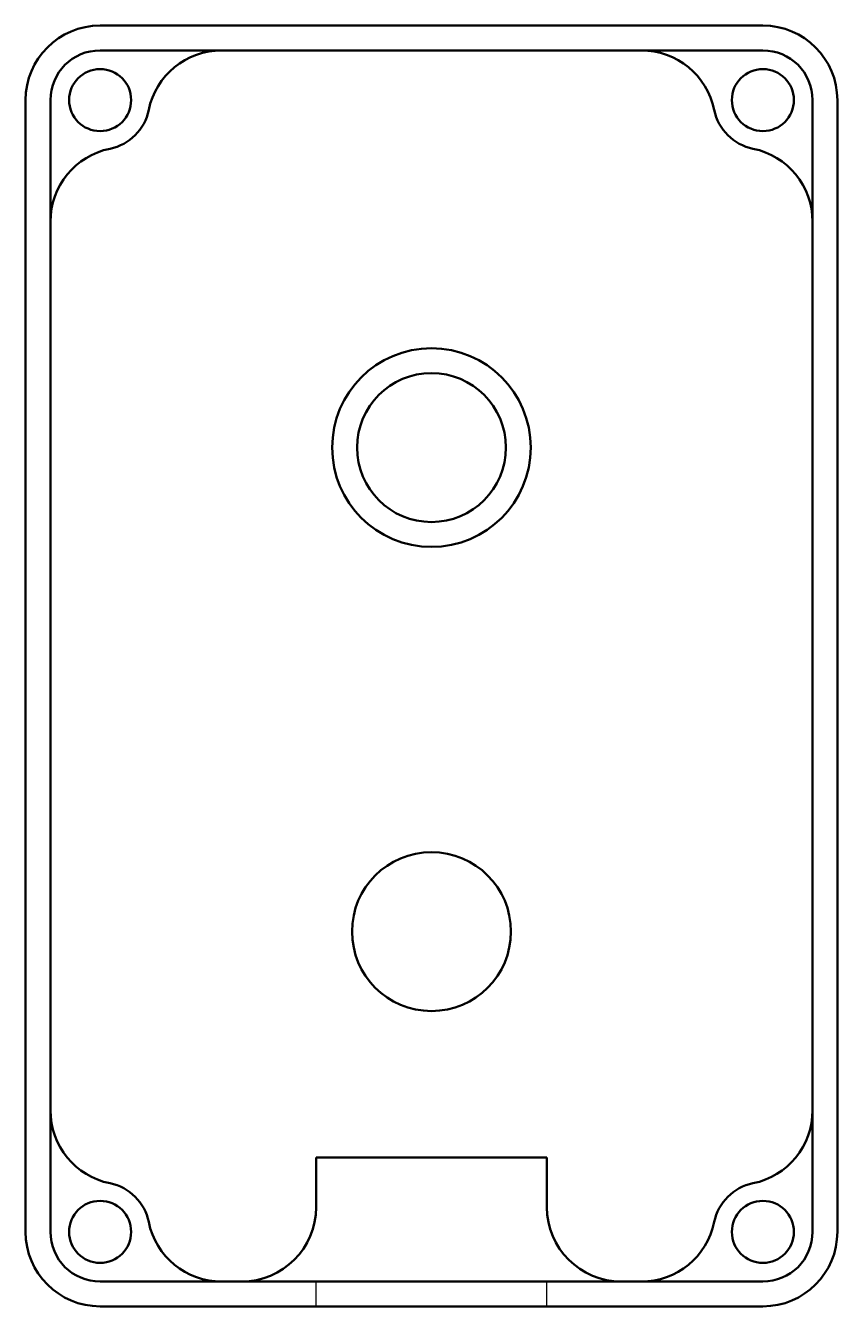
# Model space of a CAD drawing. Header units: millimetres. Extents: x 114.4 to 147.1, y 91 to 142.6.
import ezdxf

# ---------------------------------------------------------------- set-up
doc = ezdxf.new("R2010")
doc.units = ezdxf.units.MM
doc.layers.add('AM_0', color=7, linetype='Continuous', lineweight=50)
doc.layers.add('AM_3', color=6, linetype='Continuous', lineweight=25, true_color=0xff00ff)

msp = doc.modelspace()

# ---------------------------------------------------------------- linework, layer by layer
at = {"layer": 'AM_0'}
for p, q in [((144.08, 142.554), (117.38, 142.554)), ((117.38, 141.554), (144.08, 141.554)), ((114.38, 139.554), (114.38, 93.954)), ((115.38, 93.954), (115.38, 139.554)), ((146.08, 139.554), (146.08, 93.954)), ((147.08, 93.954), (147.08, 139.554)), ((126.08, 94.954), (126.08, 96.954)), ((126.08, 96.954), (135.38, 96.954)), ((135.38, 94.954), (135.38, 96.954)), ((144.08, 91.954), (117.38, 91.954)), ((117.38, 90.954), (144.08, 90.954))]:
    msp.add_line(p, q, dxfattribs=at)
for centre, radius in [((117.38, 139.554), 1.25), ((144.08, 139.554), 1.25), ((130.73, 125.554), 4), ((130.73, 125.554), 3), ((130.73, 106.054), 3.2), ((117.38, 93.954), 1.25), ((144.08, 93.954), 1.25)]:
    msp.add_circle(centre, radius, dxfattribs=at)
for centre, radius, start, end in [((117.38, 139.554), 3, 90, 180), ((144.08, 139.554), 3, 0, 90), ((117.38, 139.554), 2, 90, 180), ((122.279, 138.554), 3, 90, 168.463), ((139.181, 138.554), 3, 11.537, 90), ((144.08, 139.554), 2, 0, 90), ((117.38, 139.554), 2, 281.537, 348.463), ((144.08, 139.554), 2, 191.537, 258.463), ((118.38, 134.655), 3, 101.537, 180), ((143.08, 134.655), 3, 0, 78.463), ((118.38, 98.853), 3, 180, 258.463), ((143.08, 98.853), 3, 281.537, 0), ((117.38, 93.954), 2, 11.537, 78.463), ((144.08, 93.954), 2, 101.537, 168.463), ((123.08, 94.954), 3, 270, 0), ((138.38, 94.954), 3, 180, 270), ((117.38, 93.954), 3, 180, 270), ((117.38, 93.954), 2, 180, 270), ((122.279, 94.954), 3, 191.537, 270), ((139.181, 94.954), 3, 270, 348.463), ((144.08, 93.954), 2, 270, 0), ((144.08, 93.954), 3, 270, 0)]:
    msp.add_arc(centre, radius, start, end, dxfattribs=at)
at = {"layer": 'AM_3'}
for p, q in [((126.08, 90.954), (126.08, 91.954)), ((135.38, 90.954), (135.38, 91.954))]:
    msp.add_line(p, q, dxfattribs=at)

doc.saveas('drawing.dxf')
